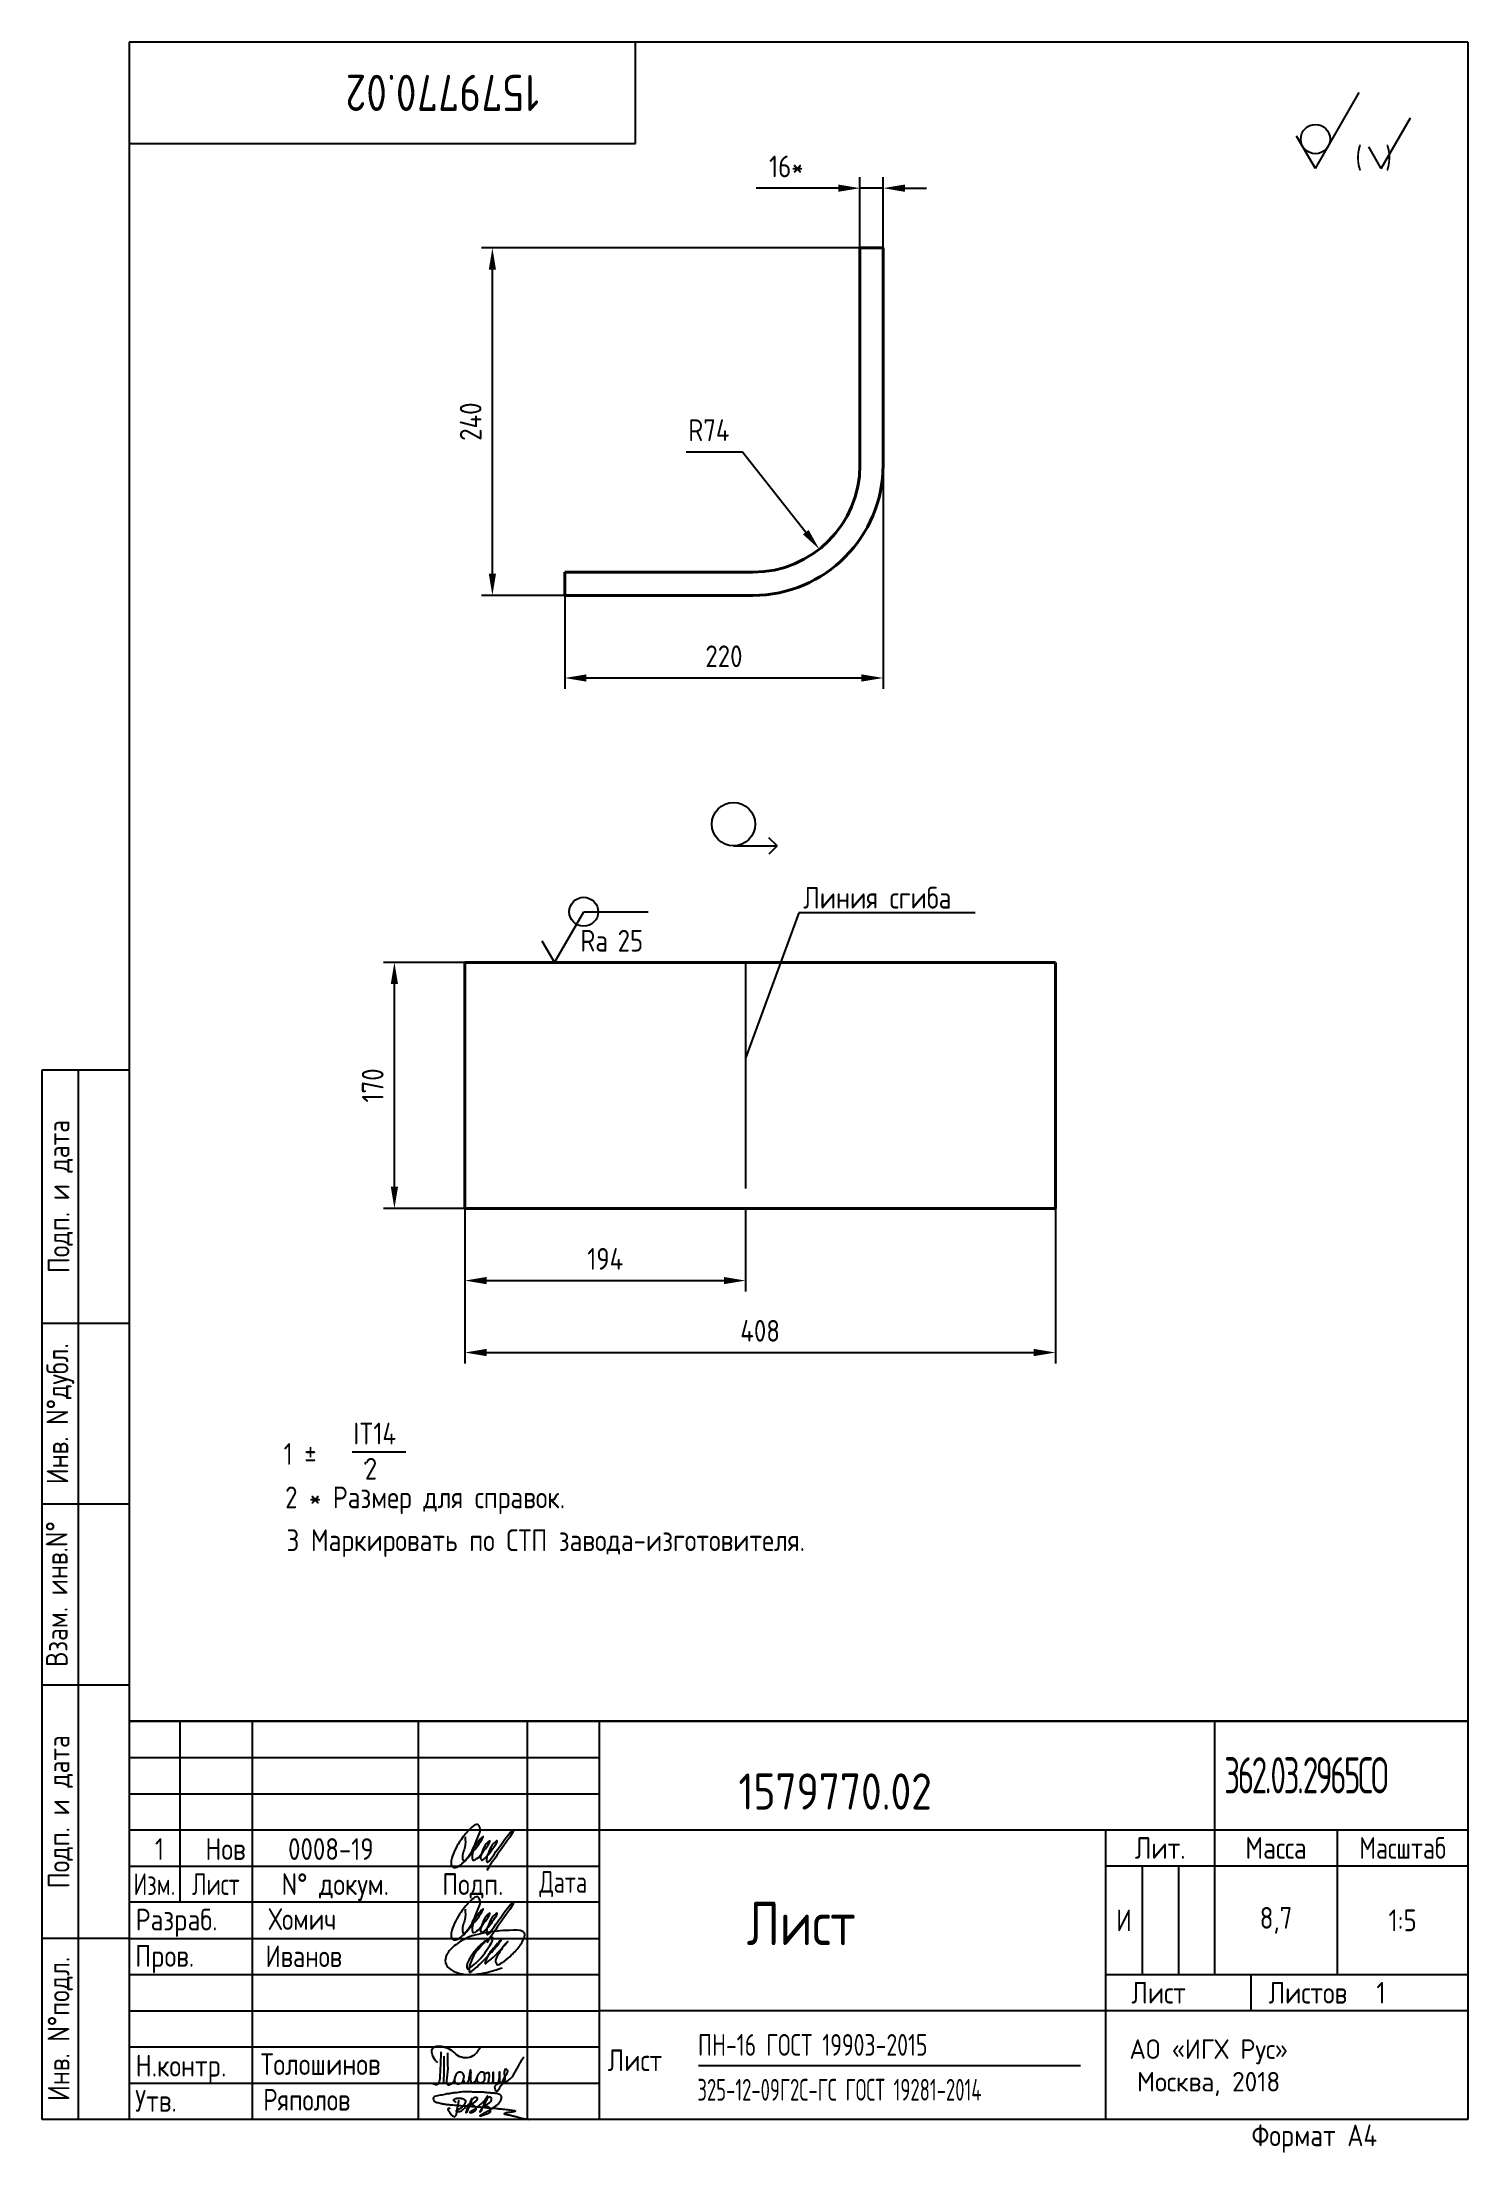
# Paper-space layout 'A4_protect' of a CAD drawing. Header units: millimetres. Extents: x 8 to 205, y 0 to 292.
# The model-space entities are those that its viewports show. They can reach past a viewport. Long polylines and large blocks are cut down to what shows.
import ezdxf
from ezdxf.enums import TextEntityAlignment as Align

# ---------------------------------------------------------------- set-up
doc = ezdxf.new("R2010")
doc.units = ezdxf.units.MM
doc.header["$LTSCALE"] = 5
doc.linetypes.add('PHANTOM', pattern=[2.5, 1.25, -0.25, 0.25, -0.25, 0.25, -0.25])
for name, color, linetype in [('Bord', 1, 'Continuous'), ('Cont', 6, 'Continuous'), ('DIM', 7, 'Continuous'), ('PHAN', 5, 'PHANTOM'), ('Text', 3, 'Continuous'), ('Textb', 6, 'Continuous'), ('VPORTI', 7, 'Continuous')]:
    doc.layers.add(name, color=color, linetype=linetype)
doc.layers.add('Con', color=6, linetype='Continuous', lineweight=15)
doc.layers.get('VPORTI').off()
doc.styles.add('Style1', font='romans.shx', dxfattribs={"width": 0.8})
doc.dimstyles.new('Copy(2) of LIN5', dxfattribs={"dimscale": 5, "dimtxt": 3, "dimasz": 3, "dimexe": 1.5, "dimexo": 0, "dimgap": 1.5, "dimtad": 1, "dimtoh": 1, "dimdec": 0, "dimzin": 13, "dimdsep": 46, "dimtxsty": 'Style1', "dimcen": 0, "dimclrt": 3, "dimadec": 0, "dimazin": 0, "dimtfac": 1, "dimtdec": 0, "dimtmove": 0, "dimatfit": 3, "dimfxl": 1, "dimtolj": 1, "dimtzin": 13, "dimarcsym": 0})
doc.dimstyles.new('LIN5', dxfattribs={"dimscale": 5, "dimtxt": 3, "dimasz": 3, "dimexe": 1.5, "dimexo": 0, "dimgap": 1.5, "dimtad": 1, "dimdec": 0, "dimzin": 13, "dimdsep": 46, "dimtxsty": 'Style1', "dimcen": 0, "dimclrt": 3, "dimadec": 0, "dimazin": 0, "dimtfac": 1, "dimtdec": 0, "dimtmove": 0, "dimatfit": 3, "dimfxl": 1, "dimtolj": 1, "dimtzin": 13, "dimarcsym": 0})

# ---------------------------------------------------------------- blocks, each defined once
blk = doc.blocks.new('sherISO_12')
at = {"layer": 'Cont'}
for q in [(-15, -6.96), (-23.66, -12.96)]:
    blk.add_line((-21.06, -17.46), q, dxfattribs=at)
blk.add_circle((-21.06, -13.39), 2.03, dxfattribs=at)
at = {"layer": 'Text'}
for q in [(-7.92, -10.46), (-13.69, -14.46)]:
    blk.add_line((-11.96, -17.46), q, dxfattribs=at)
at = {"layer": 'Text', "style": 'Style1', "width": 0.8}
blk.add_text('(  )', height=3, dxfattribs=at).set_placement((-15.53, -17.46))
blk = doc.blocks.new('A$C63F45750')
at = {"layer": 'Text'}
for points, knots in [([(3.17, 2.37), (3.12, 2.38), (3.04, 2.41), (2.94, 2.5), (2.85, 2.57), (2.79, 2.69), (2.87, 2.77), (2.99, 2.84), (3.16, 2.89), (3.36, 2.93), (3.6, 2.95), (3.82, 2.92), (4.05, 2.87), (4.25, 2.78), (4.45, 2.63), (4.46, 2.42), (4.38, 2.26), (4.28, 2.1), (4.17, 1.94), (4.03, 1.78), (3.89, 1.62), (3.75, 1.52), (3.63, 1.43), (3.49, 1.36), (3.35, 1.3), (3.24, 1.25), (3.16, 1.21), (3.12, 1.15), (3.19, 1.1), (3.27, 1.09), (3.4, 1.07), (3.55, 1.07), (3.72, 1.12), (3.92, 1.19), (4.1, 1.34), (4.26, 1.51), (4.44, 1.65), (4.59, 1.81), (4.74, 1.93), (4.84, 2.04), (4.93, 2.14), (5.07, 2.29), (5.19, 2.53), (5.28, 2.68), (5.35, 2.96), (5.23, 2.66), (5.2, 2.44), (5.04, 2.09), (4.95, 1.81), (4.86, 1.57), (4.75, 1.31), (4.67, 1.12), (4.46, 0.78), (4.62, 1.17), (4.71, 1.45), (4.88, 1.74), (5.01, 2), (5.08, 2.19), (5.19, 2.4), (5.32, 2.58), (5.4, 2.75), (5.52, 2.89), (5.65, 3.04), (5.85, 3.1), (6.02, 3.03), (6.08, 2.87), (6.03, 2.7), (5.9, 2.51), (5.7, 2.37), (5.55, 2.23), (5.4, 2.17), (5.31, 2.12), (5.12, 2.09), (5.35, 2.07), (5.48, 2), (5.64, 1.93), (5.75, 1.8), (5.85, 1.67), (5.89, 1.54), (5.89, 1.37), (5.8, 1.2), (5.63, 1.06), (5.41, 0.94), (5.23, 0.86), (5.02, 0.92), (5.13, 1.1), (5.28, 1.16), (5.44, 1.27), (5.61, 1.36), (5.74, 1.46), (5.86, 1.53), (5.95, 1.61), (6.05, 1.69), (6.15, 1.77), (6.28, 1.87), (6.46, 2.02), (6.65, 2.19), (6.83, 2.37), (6.98, 2.49), (7.11, 2.61), (7.2, 2.74), (7.32, 2.84), (7.42, 2.97), (7.48, 3.08), (7.48, 3.27), (7.34, 3.08), (7.28, 2.94), (7.18, 2.69), (7.1, 2.46), (7, 2.22), (6.93, 1.98), (6.83, 1.78), (6.73, 1.55), (6.67, 1.34), (6.6, 1.14), (6.56, 1.03), (6.39, 0.99), (6.62, 1.33), (6.75, 1.54), (6.93, 1.87), (7.05, 2.08), (7.18, 2.32), (7.33, 2.6), (7.47, 2.89), (7.6, 3.07), (7.79, 3.18), (7.95, 3.01), (8, 2.81), (7.99, 2.62), (7.94, 2.46), (7.83, 2.33), (7.69, 2.22), (7.53, 2.11), (7.37, 2.03), (7.21, 1.99), (7.11, 1.97), (6.89, 1.98), (7.07, 1.94), (7.15, 1.9), (7.27, 1.88), (7.39, 1.84), (7.52, 1.81), (7.62, 1.72), (7.7, 1.62), (7.78, 1.51), (7.83, 1.39), (7.87, 1.26), (7.88, 1.13), (7.86, 0.99), (7.75, 0.88), (7.6, 0.77), (7.4, 0.73), (7.19, 0.66), (6.97, 0.55), (6.71, 0.48), (6.57, 0.44), (6.42, 0.42), (6.52, 0.58), (6.61, 0.64), (6.81, 0.78), (7.06, 0.89), (7.33, 1.04), (7.55, 1.16), (7.7, 1.24), (7.84, 1.32), (7.99, 1.43), (8.21, 1.58), (8.48, 1.76), (8.74, 1.95), (8.97, 2.12), (9.1, 2.29), (9.23, 2.44), (9.3, 2.6), (9.37, 2.74), (9.42, 2.92), (9.45, 3.13), (9.21, 3.48), (8.67, 3.59), (8.09, 3.63), (7.57, 3.66), (7.06, 3.74), (6.57, 3.75), (6.09, 3.74), (5.67, 3.78), (5.28, 3.78), (4.96, 3.81), (4.65, 3.83), (4.31, 3.82), (3.97, 3.79), (3.61, 3.74), (3.22, 3.67), (2.86, 3.66), (2.53, 3.61), (2.18, 3.52), (1.78, 3.54), (1.38, 3.37), (0.96, 3.35), (0.58, 3.24), (0.25, 3.19), (0.03, 3.06), (-0.03, 2.83), (0.02, 2.6), (0.26, 2.38), (0.59, 2.33), (1, 2.2), (1.48, 2.15), (1.93, 2.05), (2.35, 2.02), (2.72, 2.01), (3.11, 1.94), (3.68, 1.94), (4.25, 1.83), (4.91, 1.87), (5.53, 1.76), (6.13, 1.72), (6.73, 1.71), (7.32, 1.62), (7.99, 1.55), (8.64, 1.54), (9.16, 1.46), (9.61, 1.42), (10.03, 1.4), (10.41, 1.32), (10.73, 1.29), (11.01, 1.24), (11.18, 1.23), (11.42, 1.14), (11.18, 1.06), (11.01, 1.03), (10.71, 0.98), (10.37, 0.92), (10.1, 0.91), (9.65, 0.75), (10.22, 0.67), (10.54, 0.59), (11.08, 0.47), (11.61, 0.35), (12.17, 0.15), (12.64, 0.08), (12.98, 0.03), (13.11, 0.01), (13.18, 0)], [0, 0, 0, 0, 0.153866, 0.270441, 0.388867, 0.510533, 0.592156, 0.71333, 0.90842, 1.11344, 1.349254, 1.61246, 1.782219, 2.047249, 2.291879, 2.451528, 2.651081, 2.806158, 3.017979, 3.227348, 3.462381, 3.633009, 3.75766, 3.920516, 4.080796, 4.214529, 4.291786, 4.349969, 4.397594, 4.50822, 4.594826, 4.799244, 4.954392, 5.128468, 5.437537, 5.632649, 5.842485, 6.094987, 6.293219, 6.410959, 6.551192, 6.687808, 7.022147, 7.294342, 7.425356, 7.52079, 7.946481, 8.313051, 8.59833, 8.833695, 9.090496, 9.427695, 9.601191, 9.883219, 10.093306, 10.673943, 10.798776, 10.974628, 11.287247, 11.486184, 11.648652, 11.848902, 12.027194, 12.25348, 12.40059, 12.537783, 12.716293, 12.91523, 13.208551, 13.438489, 13.549668, 13.67779, 13.77127, 13.930001, 14.029091, 14.272112, 14.434836, 14.547084, 14.739051, 14.830983, 15.061241, 15.268922, 15.500489, 15.788979, 15.879568, 16.024283, 16.221854, 16.418714, 16.593102, 16.783247, 16.91018, 17.018213, 17.135263, 17.278205, 17.430482, 17.620087, 17.979626, 18.191789, 18.388716, 18.565718, 18.714854, 18.857929, 19.039974, 19.171375, 19.283034, 19.400085, 19.618058, 19.882245, 20.150781, 20.377854, 20.649532, 20.89723, 21.042543, 21.40016, 21.557817, 21.667145, 21.752781, 21.926256, 22.412297, 22.813145, 22.961412, 23.171289, 23.607257, 23.940428, 24.110007, 24.291214, 24.48084, 24.697609, 24.904078, 25.034245, 25.218018, 25.407651, 25.573473, 25.787447, 25.930292, 26.051316, 26.18846, 26.285312, 26.406799, 26.52425, 26.630463, 26.793722, 26.898606, 27.029313, 27.171012, 27.314101, 27.419918, 27.580557, 27.709367, 27.829268, 28.024364, 28.266961, 28.41242, 28.705761, 28.989137, 29.187748, 29.233768, 29.332802, 29.529535, 29.667094, 30.039923, 30.332117, 30.61061, 30.769982, 30.856778, 31.109923, 31.313488, 31.656425, 32.066331, 32.296628, 32.49714, 32.710276, 32.891468, 33.014834, 33.177747, 33.444503, 33.618009, 34.409008, 34.914636, 35.419802, 35.95397, 36.458179, 36.88069, 37.388403, 37.738353, 38.034261, 38.353468, 38.693154, 39.037638, 39.391136, 39.787481, 40.203773, 40.488977, 40.784975, 41.26625, 41.668005, 42.070065, 42.499388, 42.869834, 43.079573, 43.213439, 43.554591, 43.717296, 44.153724, 44.506336, 45.019111, 45.587859, 45.90191, 46.270392, 46.703958, 47.093115, 47.952647, 48.44014, 49.079253, 49.808223, 50.268654, 50.851051, 51.604831, 52.298429, 52.776925, 53.1907, 53.661988, 54.042386, 54.348524, 54.616841, 54.853814, 54.983777, 55.126096, 55.333328, 55.613101, 56.008732, 56.315809, 56.59982, 56.87931, 57.399251, 57.889617, 58.432507, 59.066698, 59.660314, 59.862668, 60.07277, 60.07277, 60.07277, 60.07277]), ([(2.31, 1.53), (2.26, 1.52), (2.17, 1.51), (2.06, 1.48), (1.93, 1.38), (2.07, 1.25), (2.14, 1.11), (2.26, 0.93), (2.39, 0.72), (2.57, 0.54), (2.71, 0.44), (2.86, 0.4), (3.02, 0.43), (3.14, 0.54), (3.21, 0.79), (3.25, 1.07), (3.31, 1.4), (3.35, 1.67), (3.38, 1.92), (3.47, 2.19), (3.5, 2.43), (3.54, 2.59), (3.56, 2.64)], [0, 0, 0, 0, 0.15847, 0.269731, 0.363591, 0.555514, 0.688037, 0.848606, 1.204359, 1.433632, 1.58673, 1.729549, 1.880686, 2.057874, 2.19169, 2.63505, 2.928153, 3.184121, 3.441863, 3.696117, 4.025873, 4.178055, 4.178055, 4.178055, 4.178055])]:
    blk.add_open_spline(points, degree=3, knots=knots, dxfattribs=at)
blk = doc.blocks.new('A$C4F4A4F5D')
at = {"layer": 'Text', "lineweight": 25}
for points, knots in [([(0.76, 2.84), (0.53, 3.07), (0.02, 3.58), (-0.25, 5.26), (1.65, 5.12), (2.72, 4.57), (3.71, 3.46), (5.71, 3.44), (6.39, 4.52), (6.67, 4.97)], [0, 0, 0, 0, 0.995549, 2.196439, 3.853213, 4.970011, 6.02292, 8.170898, 9.705386, 9.705386, 9.705386, 9.705386]), ([(1.19, 4.34), (1.17, 3.4), (1.13, 2.06), (0.98, -0.44), (0.2, -0.16), (0.03, -0.03), (0, 0)], [0, 0, 0, 0, 3.274293, 4.654149, 5.171803, 5.30168, 5.30168, 5.30168, 5.30168]), ([(1.58, 3.74), (1.58, 3.25), (1.58, 2.32), (1.61, 1.07), (1.55, 0.31), (1.53, 0)], [0, 0, 0, 0, 1.453969, 2.804084, 3.740223, 3.740223, 3.740223, 3.740223]), ([(2.1, 4.21), (2.1, 3.72), (2.08, 2.67), (2.22, 1.45), (1.71, -0.56), (3.23, 0.14), (3.06, 1.09), (3.85, 1.74), (4.43, 1.17), (4.31, 0.54), (4.11, -0.15), (3.33, -0.21), (3.11, 0.28), (3.13, 0.53), (3.14, 0.66)], [0, 0, 0, 0, 1.402041, 3.063923, 4.415037, 5.298701, 6.374637, 7.087927, 7.603499, 8.330482, 8.911132, 9.613125, 9.996533, 10.366919, 10.366919, 10.366919, 10.366919]), ([(7.18, 1.27), (7.27, 1.3), (7.44, 1.37), (7.78, 1.56), (7.87, 1.06), (7.83, 0.71), (7.66, -0.05), (8.07, 0.01), (8.43, 0.12), (8.39, 0.68), (8.46, 1.9), (8.39, 0.94), (8.43, 0.6), (8.37, 0.05), (8.74, 0.07), (9.11, -0.03), (9.26, 0.49), (9.33, 0.95), (9.27, 1.34), (9.32, 1.77), (9.28, 0.91), (9.34, 0.6), (9.2, 0.14), (9.65, -0.01), (9.83, 0.61), (10.14, 1.03), (10.6, 1.72), (9.95, 2.11), (9.91, 1.23), (10.07, 0.69), (9.92, 0), (9.35, -0.37), (8.95, -1.56), (8.34, 0.07), (10.28, -0.02), (11.26, 1.1), (11.82, 2.15), (12.24, 3.04), (12.52, 3.46), (12.65, 3.65)], [0, 0, 0, 0, 0.305783, 0.619019, 0.796582, 1.5526, 2.082394, 2.34716, 2.5822, 3.136594, 4.040413, 4.363654, 5.267311, 5.441668, 5.78494, 6.114287, 6.466434, 7.104395, 7.620812, 7.679251, 8.272982, 8.692439, 9.1059, 9.338721, 9.784511, 10.568279, 11.297869, 11.566962, 12.285888, 12.851793, 13.545205, 14.102749, 15.055561, 15.671649, 17.422398, 18.699613, 20.16544, 20.963871, 21.66672, 21.66672, 21.66672, 21.66672]), ([(4.28, 0.44), (4.31, 0.37), (4.37, 0.25), (4.41, 0.06), (4.62, -0.05), (5, 0.18), (5.14, 0.84), (5.2, 1.3), (5.31, 2.06), (5.31, 1.17), (5.3, 0.78), (5.2, 0.26), (5.58, -0.01), (5.91, 0.16), (6.08, 0.5), (6.26, 0.9), (6.43, 1.31), (6.72, 1.59), (7.17, 1.58), (7.18, 1.05), (7.31, 0.57), (6.99, 0.02), (6.34, -0.02), (6.17, 0.51), (6.24, 0.79), (6.27, 0.92)], [0, 0, 0, 0, 0.247339, 0.413433, 0.559308, 0.874045, 1.558567, 2.392422, 2.645523, 3.22433, 3.719885, 4.231527, 4.573657, 4.879974, 5.190145, 5.704595, 6.19318, 6.529505, 6.863422, 7.269696, 7.83948, 8.395909, 8.926487, 9.378613, 9.791445, 9.791445, 9.791445, 9.791445])]:
    blk.add_open_spline(points, degree=3, knots=knots, dxfattribs=at)
blk = doc.blocks.new('*D7')
at = {"layer": 'Defpoints', "color": 0, "transparency": 16777216}
for p in [(6742.3, -67.3), (6996.3, -67.3), (6792.3, -307.3)]:
    blk.add_point(p, dxfattribs=at)
at = {"layer": 'DIM', "color": 0, "lineweight": -2, "transparency": 16777216}
for p, q in [((6996.3, -67.3), (6734.8, -67.3)), ((6742.3, -292.3), (6742.3, -82.3)), ((6792.3, -307.3), (6734.8, -307.3))]:
    blk.add_line(p, q, dxfattribs=at)
at = {"layer": 'DIM', "color": 0, "transparency": 16777216}
for points in [[(6739.8, -82.3), (6744.8, -82.3), (6742.3, -67.3)], [(6739.8, -292.3), (6744.8, -292.3), (6742.3, -307.3)]]:
    blk.add_solid(points, dxfattribs=at)
at = {"layer": 'DIM', "color": 3, "transparency": 16777216, "insert": (6727.3, -187.3), "char_height": 15, "attachment_point": 5, "rotation": 90, "style": 'Style1'}
blk.add_mtext('\\A1;240', dxfattribs=at)
blk = doc.blocks.new('*D11')
at = {"layer": 'Defpoints', "color": 0, "transparency": 16777216}
for p in [(7012.3, -217.3), (6792.3, -307.3), (7012.3, -364.4)]:
    blk.add_point(p, dxfattribs=at)
at = {"layer": 'DIM', "color": 0, "lineweight": -2, "transparency": 16777216}
for p, q in [((7012.3, -217.3), (7012.3, -371.9)), ((6792.3, -307.3), (6792.3, -371.9)), ((6807.3, -364.4), (6997.3, -364.4))]:
    blk.add_line(p, q, dxfattribs=at)
at = {"layer": 'DIM', "color": 0, "transparency": 16777216}
for points in [[(6807.3, -361.9), (6807.3, -366.9), (6792.3, -364.4)], [(6997.3, -361.9), (6997.3, -366.9), (7012.3, -364.4)]]:
    blk.add_solid(points, dxfattribs=at)
at = {"layer": 'DIM', "color": 3, "transparency": 16777216, "insert": (6902.3, -349.4), "char_height": 15, "attachment_point": 5, "style": 'Style1'}
blk.add_mtext('\\A1;220', dxfattribs=at)
blk = doc.blocks.new('*D12')
at = {"layer": 'Defpoints', "color": 0, "transparency": 16777216}
for p in [(6922.3, -217.3), (6968.2, -275.4)]:
    blk.add_point(p, dxfattribs=at)
at = {"layer": 'DIM', "color": 0, "lineweight": -2, "transparency": 16777216}
for p, q in [((6876.2, -208.2), (6915.1, -208.2)), ((6915.1, -208.2), (6958.9, -263.6))]:
    blk.add_line(p, q, dxfattribs=at)
at = {"layer": 'DIM', "color": 0, "transparency": 16777216}
blk.add_solid([(6960.8, -262.1), (6956.9, -265.2), (6968.2, -275.4)], dxfattribs=at)
at = {"layer": 'DIM', "color": 3, "transparency": 16777216, "insert": (6891.9, -193.2), "char_height": 15, "attachment_point": 5, "style": 'Style1'}
blk.add_mtext('\\A1;R74', dxfattribs=at)
blk = doc.blocks.new('*D13')
at = {"layer": 'Defpoints', "color": 0, "transparency": 16777216}
for p in [(6996.3, -26), (6996.3, -67.3), (7012.3, -67.3)]:
    blk.add_point(p, dxfattribs=at)
at = {"layer": 'DIM', "color": 0, "lineweight": -2, "transparency": 16777216}
for p, q in [((6981.3, -26), (6924.5, -26)), ((6996.3, -67.3), (6996.3, -18.5)), ((7012.3, -26), (6996.3, -26)), ((7012.3, -67.3), (7012.3, -18.5)), ((7027.3, -26), (7042.3, -26))]:
    blk.add_line(p, q, dxfattribs=at)
at = {"layer": 'DIM', "color": 0, "transparency": 16777216}
for points in [[(6981.3, -23.5), (6981.3, -28.5), (6996.3, -26)], [(7027.3, -23.5), (7027.3, -28.5), (7012.3, -26)]]:
    blk.add_solid(points, dxfattribs=at)
at = {"layer": 'DIM', "color": 3, "transparency": 16777216, "insert": (6945.4, -11), "char_height": 15, "attachment_point": 5, "style": 'Style1'}
blk.add_mtext('\\A1;16*', dxfattribs=at)
blk = doc.blocks.new('*D14')
at = {"layer": 'Defpoints', "color": 0, "transparency": 16777216}
for p in [(6723.3, -730.9), (6917.3, -730.9), (6917.3, -780.7)]:
    blk.add_point(p, dxfattribs=at)
at = {"layer": 'DIM', "color": 0, "lineweight": -2, "transparency": 16777216}
for p, q in [((6723.3, -730.9), (6723.3, -788.2)), ((6917.3, -730.9), (6917.3, -788.2)), ((6738.3, -780.7), (6902.3, -780.7))]:
    blk.add_line(p, q, dxfattribs=at)
at = {"layer": 'DIM', "color": 0, "transparency": 16777216}
for points in [[(6738.3, -778.2), (6738.3, -783.2), (6723.3, -780.7)], [(6902.3, -778.2), (6902.3, -783.2), (6917.3, -780.7)]]:
    blk.add_solid(points, dxfattribs=at)
at = {"layer": 'DIM', "color": 3, "transparency": 16777216, "insert": (6820.3, -765.7), "char_height": 15, "attachment_point": 5, "style": 'Style1'}
blk.add_mtext('\\A1;194', dxfattribs=at)
blk = doc.blocks.new('*D15')
at = {"layer": 'Defpoints', "color": 0, "transparency": 16777216}
for p in [(6723.3, -730.9), (7131.3, -730.9), (7131.3, -830.4)]:
    blk.add_point(p, dxfattribs=at)
at = {"layer": 'DIM', "color": 0, "lineweight": -2, "transparency": 16777216}
for p, q in [((6723.3, -730.9), (6723.3, -837.9)), ((7131.3, -730.9), (7131.3, -837.9)), ((6738.3, -830.4), (7116.3, -830.4))]:
    blk.add_line(p, q, dxfattribs=at)
at = {"layer": 'DIM', "color": 0, "transparency": 16777216}
for points in [[(6738.3, -827.9), (6738.3, -832.9), (6723.3, -830.4)], [(7116.3, -827.9), (7116.3, -832.9), (7131.3, -830.4)]]:
    blk.add_solid(points, dxfattribs=at)
at = {"layer": 'DIM', "color": 3, "transparency": 16777216, "insert": (6927.3, -815.4), "char_height": 15, "attachment_point": 5, "style": 'Style1'}
blk.add_mtext('\\A1;408', dxfattribs=at)
blk = doc.blocks.new('*D16')
at = {"layer": 'Defpoints', "color": 0, "transparency": 16777216}
for p in [(6674.6, -560.9), (6723.3, -560.9), (6723.3, -730.9)]:
    blk.add_point(p, dxfattribs=at)
at = {"layer": 'DIM', "color": 0, "lineweight": -2, "transparency": 16777216}
for p, q in [((6723.3, -560.9), (6667.1, -560.9)), ((6674.6, -715.9), (6674.6, -575.9)), ((6723.3, -730.9), (6667.1, -730.9))]:
    blk.add_line(p, q, dxfattribs=at)
at = {"layer": 'DIM', "color": 0, "transparency": 16777216}
for points in [[(6672.1, -575.9), (6677.1, -575.9), (6674.6, -560.9)], [(6672.1, -715.9), (6677.1, -715.9), (6674.6, -730.9)]]:
    blk.add_solid(points, dxfattribs=at)
at = {"layer": 'DIM', "color": 3, "transparency": 16777216, "insert": (6659.6, -645.9), "char_height": 15, "attachment_point": 5, "rotation": 90, "style": 'Style1'}
blk.add_mtext('\\A1;170', dxfattribs=at)
blk = doc.blocks.new('A$C6CF913E7')
at = {"layer": 'Text'}
blk.add_circle((0, 0), 2, dxfattribs=at)
blk = doc.blocks.new('sherISO_07')
at = {"layer": 'Text'}
blk.add_line((4.04, 7), (12.93, 7), dxfattribs=at)
blk.add_lwpolyline([(-1.73, 3), (0, 0), (4.04, 7)], dxfattribs=at)
blk.add_blockref('A$C6CF913E7', (4.04, 7))
at = {"layer": 'Text', "style": 'Style1', "width": 0.8}
blk.add_text('Ra', height=3, dxfattribs=at).set_placement((3.58, 1.5))
blk.add_attdef('25', (8.73, 1.5), '', height=3, dxfattribs=at)

msp = doc.modelspace()

# ---------------------------------------------------------------- linework, layer by layer
at = {"layer": 'Cont', "lineweight": 40}
for p, q in [((7012.3, -67.3), (6996.3, -67.3)), ((6996.3, -67.3), (6996.3, -217.3)), ((7012.3, -217.3), (7012.3, -67.3)), ((6792.3, -291.3), (6792.3, -307.3)), ((6922.3, -291.3), (6792.3, -291.3)), ((6792.3, -307.3), (6922.3, -307.3)), ((6723.3, -560.9), (7131.3, -560.9)), ((6723.3, -560.9), (6723.3, -730.9)), ((7131.3, -560.9), (7131.3, -730.9)), ((6723.3, -730.9), (7131.3, -730.9))]:
    msp.add_line(p, q, dxfattribs=at)
at = {"layer": 'Cont'}
for p, q in [((6908.9, -480.4), (6939, -480.4)), ((6939, -480.4), (6933.3, -474.8)), ((6939, -480.4), (6933.3, -486.1))]:
    msp.add_line(p, q, dxfattribs=at)
msp.add_circle((6908.9, -465.4), 15, dxfattribs=at)
at = {"layer": 'Cont', "lineweight": 40}
for radius in [90, 74]:
    msp.add_arc((6922.3, -217.3), radius, 270, 0, dxfattribs=at)
at = {"layer": 'DIM'}
for p, q in [((6954.1, -526.6), (6917.3, -627.1)), ((7075.9, -526.6), (6954.1, -526.6))]:
    msp.add_line(p, q, dxfattribs=at)
at = {"layer": 'PHAN'}
msp.add_line((6917.3, -560.9), (6917.3, -730.9), dxfattribs=at)

# ---------------------------------------------------------------- block references
at = {"layer": 'DIM', "xscale": 5, "yscale": 5, "zscale": 5}
msp.add_blockref('sherISO_07', (6785.2, -560.9), dxfattribs=at).add_auto_attribs({'25': '25'})

# ---------------------------------------------------------------- texts
at = {"layer": 'Text', "lineweight": -3, "style": 'Style1', "width": 0.8}
msp.add_text('Линия сгиба', height=15, dxfattribs=at).set_placement((6957.1, -523.7))

# ---------------------------------------------------------------- dimensions: what is measured, and where the dimension line sits
at = {"layer": 'DIM'}
dim = msp.add_linear_dim(base=(6996.3, -26), p1=(7012.3, -67.3), p2=(6996.3, -67.3), text='<>*', dimstyle='Copy(2) of LIN5', dxfattribs=at)
dim.commit()
dim.dimension.update_dxf_attribs({"geometry": '*D13', "text_midpoint": (6945.4, -11)})
for base, p1, p2, dimstyle, picture, middle in [((6742.3, -67.3), (6792.3, -307.3), (6996.3, -67.3), 'LIN5', '*D7', (6727.3, -187.3)), ((6674.6, -560.9), (6723.3, -730.9), (6723.3, -560.9), 'Copy(2) of LIN5', '*D16', (6659.6, -645.9))]:
    dim = msp.add_linear_dim(base=base, p1=p1, p2=p2, angle=90, dimstyle=dimstyle, dxfattribs=at)
    dim.commit()
    dim.dimension.update_dxf_attribs({"geometry": picture, "text_midpoint": middle})
dim = msp.add_radius_dim(center=(6922.3, -217.3), mpoint=(6968.2, -275.4), dimstyle='Copy(2) of LIN5', override={"dimtmove": 1}, dxfattribs=at)
dim.commit()
dim.dimension.update_dxf_attribs({"geometry": '*D12', "text_midpoint": (6915.1, -208.2), "dimtype": 164})
for base, p1, p2, dimstyle, picture, middle in [((7012.3, -364.4), (6792.3, -307.3), (7012.3, -217.3), 'LIN5', '*D11', (6902.3, -349.4)), ((6917.3, -780.7), (6723.3, -730.9), (6917.3, -730.9), 'Copy(2) of LIN5', '*D14', (6820.3, -765.7)), ((7131.3, -830.4), (6723.3, -730.9), (7131.3, -730.9), 'Copy(2) of LIN5', '*D15', (6927.3, -815.4))]:
    dim = msp.add_linear_dim(base=base, p1=p1, p2=p2, dimstyle=dimstyle, dxfattribs=at)
    dim.commit()
    dim.dimension.update_dxf_attribs({"geometry": picture, "text_midpoint": middle})

psp = doc.layouts.new('A4_protect')

# ---------------------------------------------------------------- linework, layer by layer
at = {"layer": 'Bord'}
for p, q in [((20, 55), (85, 55)), ((20, 50), (85, 50)), ((20, 45), (85, 45)), ((160, 40), (160, 25)), ((165, 40), (165, 25)), ((20, 30), (85, 30)), ((20, 25), (85, 25)), ((20, 20), (85, 20)), ((20, 15), (85, 15)), ((20, 10), (85, 10))]:
    psp.add_line(p, q, dxfattribs=at)
at = {"layer": 'Cont'}
for p, q in [((205, 292), (20, 292)), ((20, 292), (20, 5)), ((90, 278), (90, 292)), ((205, 292), (205, 5)), ((205, 292), (205, 5)), ((20, 278), (90, 278)), ((8, 5), (8, 150)), ((8, 150), (20, 150)), ((13, 5), (13, 150)), ((8, 115), (20, 115)), ((20, 90), (8, 90)), ((20, 65), (8, 65)), ((20, 60), (205, 60)), ((205, 60), (20, 60)), ((27, 60), (27, 35)), ((37, 60), (37, 5)), ((60, 5), (60, 60)), ((75, 60), (75, 5)), ((85, 5), (85, 60)), ((170, 60), (170, 25)), ((85, 45), (205, 45)), ((155, 5), (155, 45)), ((187, 25), (187, 45)), ((20, 40), (85, 40)), ((205, 40), (155, 40)), ((85, 35), (20, 35)), ((20, 30), (8, 30)), ((155, 25), (205, 25)), ((175, 25), (175, 20)), ((205, 20), (85, 20)), ((20, 5), (8, 5)), ((205, 5), (20, 5))]:
    psp.add_line(p, q, dxfattribs=at)
at = {"layer": 'Text'}
for p, q in [((50.83, 97.22), (58.27, 97.22)), ((98.67, 12.46), (151.47, 12.46))]:
    psp.add_line(p, q, dxfattribs=at)
for points, knots in [([(66.44, 44.02), (66.48, 43.53), (66.55, 42.5), (65.93, 41.6), (66.2, 40.54), (67.29, 41.67), (67.65, 42.68), (68.32, 44.18), (68.7, 45.14), (68.08, 45.96), (66.86, 44.94), (65.78, 43.59), (64.72, 41.76), (64.44, 40.44), (64.77, 39.48), (66.1, 40.27), (67.02, 41.43), (68.03, 42.57), (68.66, 43.44), (69.2, 44.46), (68.36, 43.51), (67.8, 42.8), (67.37, 41.97), (67.41, 40.53), (68.53, 41.31), (68.92, 42.04), (69.49, 42.64), (70.16, 43.95), (68.92, 42.64), (68.81, 41.88), (68.5, 41.22), (68.71, 40.7), (69.44, 41.31), (69.91, 41.87), (70.38, 42.57), (71.2, 43.78), (70.29, 43.11), (69.94, 42.52), (69.6, 41.69), (69.37, 41.09), (69.46, 40.22), (70.89, 42.26), (71.54, 43.14), (72.43, 44.41), (73.81, 45.63), (70.72, 41.37), (69.81, 39.98), (69.43, 39.4)], [0, 0, 0, 0, 1.40351, 2.991851, 3.377415, 3.814038, 6.388034, 7.359379, 8.741424, 9.128498, 10.011196, 12.316849, 15.160506, 15.899888, 16.398783, 17.766068, 18.923918, 21.398841, 21.85465, 22.576532, 23.419093, 23.94545, 25.672322, 26.310564, 27.174367, 28.383601, 29.035716, 29.960726, 30.960802, 32.118384, 32.780837, 33.015207, 33.503535, 34.781165, 35.490921, 36.514871, 37.027523, 37.833561, 38.860664, 39.552712, 39.935745, 40.856223, 43.971717, 45.135025, 45.387846, 49.098506, 51.787529, 51.787529, 51.787529, 51.787529]), ([(66.44, 34.02), (66.48, 33.53), (66.55, 32.5), (65.93, 31.6), (66.2, 30.54), (67.29, 31.67), (67.65, 32.68), (68.32, 34.18), (68.7, 35.14), (68.08, 35.96), (66.86, 34.94), (65.78, 33.59), (64.72, 31.76), (64.44, 30.44), (64.77, 29.48), (66.1, 30.27), (67.02, 31.43), (68.03, 32.57), (68.66, 33.44), (69.2, 34.46), (68.36, 33.51), (67.8, 32.8), (67.37, 31.97), (67.41, 30.53), (68.53, 31.31), (68.92, 32.04), (69.49, 32.64), (70.16, 33.95), (68.92, 32.64), (68.81, 31.88), (68.5, 31.22), (68.71, 30.7), (69.44, 31.31), (69.91, 31.87), (70.38, 32.57), (71.2, 33.78), (70.29, 33.11), (69.94, 32.52), (69.6, 31.69), (69.37, 31.09), (69.46, 30.22), (70.89, 32.26), (71.54, 33.14), (72.43, 34.41), (73.81, 35.63), (70.72, 31.37), (69.81, 29.98), (69.43, 29.4)], [0, 0, 0, 0, 1.40351, 2.991851, 3.377415, 3.814038, 6.388034, 7.359379, 8.741424, 9.128498, 10.011196, 12.316849, 15.160506, 15.899888, 16.398783, 17.766068, 18.923918, 21.398841, 21.85465, 22.576532, 23.419093, 23.94545, 25.672322, 26.310564, 27.174367, 28.383601, 29.035716, 29.960726, 30.960802, 32.118384, 32.780837, 33.015207, 33.503535, 34.781165, 35.490921, 36.514871, 37.027523, 37.833561, 38.860664, 39.552712, 39.935745, 40.856223, 43.971717, 45.135025, 45.387846, 49.098506, 51.787529, 51.787529, 51.787529, 51.787529]), ([(69.21, 29.7), (68.72, 29.26), (67.86, 28.47), (67.05, 27.19), (66.56, 26.33), (66.79, 25.69), (67.49, 26.22), (68.1, 26.7), (69.01, 27.72), (69.68, 28.78), (70.14, 29.42), (70.35, 30.2), (69.61, 29.9), (69.05, 29.48), (68.43, 28.64), (67.75, 27.97), (67.4, 27.16), (67.06, 26.36), (66.96, 25.81), (67.01, 25.21), (67.73, 25.7), (68.41, 26.42), (69.72, 27.69), (70.6, 28.62), (71.99, 30.52), (69.97, 28.22), (69.6, 27.73), (69.06, 26.38), (70.43, 27.41), (70.79, 27.82), (72.87, 30.14), (71.42, 28.59), (71.04, 27.78), (70.54, 26.97), (70.85, 26.18), (71.86, 26.82), (72.74, 27.55), (73.76, 28.61), (74.43, 29.61), (75.02, 31.11), (72.18, 31.15), (69.9, 30.94), (66.93, 30.35), (65.04, 29.11), (63.95, 28.04), (63.58, 26.88), (64.06, 25.82), (65.11, 25.3), (66.44, 25), (68.03, 25.01), (69.82, 25.37), (71.02, 25.76), (71.6, 25.95)], [0, 0, 0, 0, 1.9755, 3.453266, 4.599682, 4.791473, 5.145238, 6.497385, 7.664272, 9.094306, 10.114998, 10.459762, 10.811562, 11.792042, 12.959743, 13.767676, 14.660412, 15.605031, 16.245448, 16.572031, 16.925795, 18.146901, 20.185044, 21.789331, 22.951009, 24.626743, 26.592474, 27.035558, 27.450584, 30.017364, 31.457812, 32.594833, 33.885024, 34.80449, 35.192074, 35.984441, 37.373068, 39.207782, 40.066553, 41.248724, 42.851981, 46.196805, 49.405498, 51.42283, 52.958607, 53.90671, 54.859511, 56.175895, 57.248919, 58.950609, 60.891135, 62.727304, 62.727304, 62.727304, 62.727304])]:
    psp.add_open_spline(points, degree=3, knots=knots, dxfattribs=at)

# ---------------------------------------------------------------- block references
at = {"layer": 'Cont'}
psp.add_blockref('A$C63F45750', (62.05, 5), dxfattribs=at)
at = {"layer": 'PHAN'}
psp.add_blockref('sherISO_12', (205, 292), dxfattribs=at)
at = {"layer": 'Text', "color": 0}
psp.add_blockref('A$C4F4A4F5D', (61.9, 10), dxfattribs=at)

# ---------------------------------------------------------------- texts
at = {"layer": 'Con', "insert": (171.34, 55.04), "char_height": 5, "width": 72.4235, "attachment_point": 1, "line_spacing_factor": 0.8, "style": 'Style1'}
psp.add_mtext('{\\W0.6;\\T0.8;362.03.2965СО}', dxfattribs=at)
at = {"layer": 'Text', "style": 'Style1', "width": 0.8}
for s, p in [('Подп. и дата', (10.5, 132.5)), ('Инв. N%%dдубл.', (10.5, 102.5)), ('Взам. инв.N%%d ', (10, 78.38)), ('Подп. и дата', (10.5, 47.5)), ('Инв. N%%dподл.', (10.5, 17.5))]:
    psp.add_text(s, height=3, rotation=90, dxfattribs=at).set_placement(p, align=Align.MIDDLE)
at = {"layer": 'Text', "style": 'Style1'}
for s, width, p in [('IT14', 0.8, (50.99, 98.26)), ('1 %%P    .', 0.8, (41.37, 95.44)), (' 2', 0.8, (50.99, 93.4)), ('2 * Размер для справок.', 0.8, (41.57, 89.44)), ('3 Маркировать по СТП завода-изготовителя.', 0.8, (41.77, 83.52)), ('Разpаб.', 0.8, (20.92, 31.1)), ('Хомич', 0.77, (39.29, 31.17)), ('Пpов.', 0.8, (20.84, 26.08)), ('Иванов', 0.77, (38.86, 26.04)), ('Лист', 0.8, (86.15, 11.67)), ('ПН-16 ГОСТ 19903-2015', 0.7, (98.62, 13.79)), ('Н.контp.', 0.8, (20.92, 10.92)), ('Толошинов', 0.8, (38.19, 11.13)), ('Утв.', 0.8, (20.84, 6.06)), ('Ряполов', 0.77, (38.55, 6.21)), ('325-12-09Г2С-ГС ГОСТ 19281-2014', 0.6, (98.54, 7.59)), ('Фоpмат А4', 0.8, (175.11, 1.29))]:
    psp.add_text(s, height=3, dxfattribs=dict(at, width=width)).set_placement(p)
at = {"layer": 'Text', "style": 'Style1', "width": 0.8}
for s, p in [('1', (24.21, 40.85)), ('Нов', (33.33, 40.85)), ('0008-19', (47.89, 40.85))]:
    psp.add_text(s, height=3, dxfattribs=at).set_placement(p, align=Align.CENTER)
at = {"layer": 'Text', "style": 'Style1'}
for s, width, p in [('Лит.', 0.8, (162.5, 42.5)), ('Масса', 0.8, (178.5, 42.5)), ('Масштаб', 0.75, (196, 42.5)), ('Изм.', 0.7, (23.5, 37.5)), ('Лист', 0.7, (32, 37.5)), ('N%%d докум.', 0.8, (48.5, 37.5)), ('Подп.', 0.8, (67.5, 37.5)), ('Лист', 0.8, (162.27, 22.5)), ('Листов', 0.8, (182.9, 22.5))]:
    psp.add_text(s, height=3, dxfattribs=dict(at, width=width)).set_placement(p, align=Align.MIDDLE_CENTER)
at = {"layer": 'Text', "style": 'Style1', "width": 0.7}
psp.add_text('Дата', height=3, dxfattribs=at).set_placement((80, 37.5), align=Align.MIDDLE)
at = {"layer": 'Text', "insert": (169.19, 12.14), "char_height": 2.7, "width": 28.4331, "attachment_point": 5, "style": 'Style1'}
psp.add_mtext('{\\W0.9;АО }«{\\W0.9;ИГХ\\~Рус}»{\\W0.9;\\PМосква, 2018}', dxfattribs=at)
at = {"layer": 'Text', "style": 'Style1', "width": 0.8}
for tag, text, p in [('И', 'И', (157.49, 32.5)), ('8,7', '', (178.5, 32.5)), ('1:5', '', (196, 32.5))]:
    psp.add_attdef(tag, text=text, height=3, dxfattribs=at).set_placement(p, align=Align.MIDDLE)
psp.add_attdef('1', text='', height=3, dxfattribs=at).set_placement((193, 22.5), align=Align.MIDDLE_CENTER)
at = {"layer": 'Textb', "style": 'Style1', "width": 0.8}
psp.add_text('1579770.02', height=5, rotation=180, dxfattribs=at).set_placement((76.67, 287.5))
for s, height, p in [('1579770.02', 5, (104.21, 47.8)), ('Лист', 6, (105.36, 29.08))]:
    psp.add_text(s, height=height, dxfattribs=at).set_placement(p)

# ---------------------------------------------------------------- viewports
at = {"layer": 'VPORTI'}
psp.add_viewport(center=(109.17, 191.22), size=(127.14, 181.352), view_center_point=(6937.11, -429.07), view_height=906.761, dxfattribs=at)

doc.saveas('drawing.dxf')
